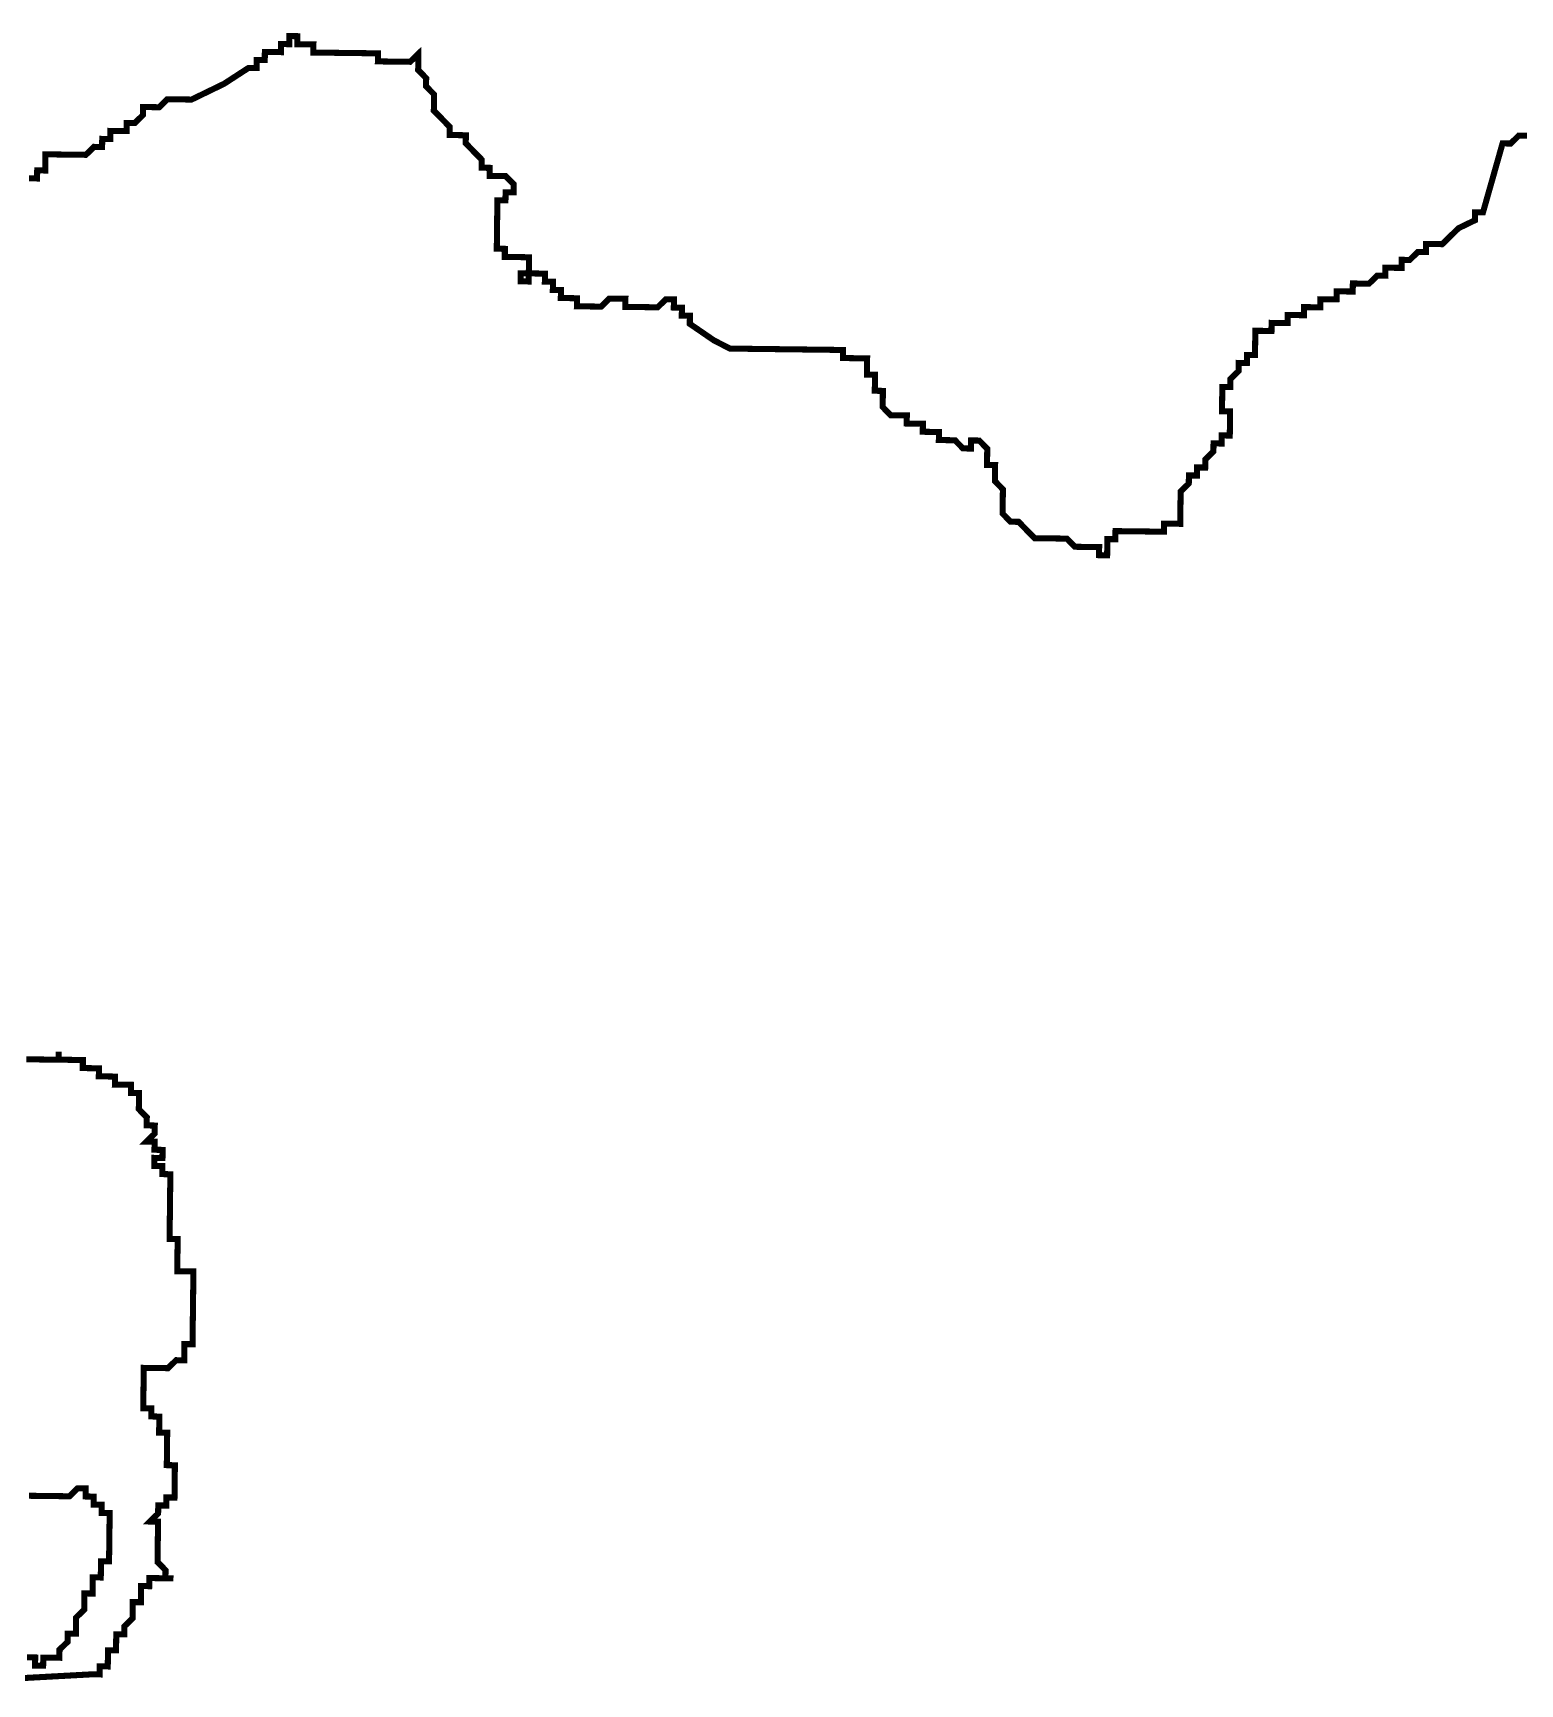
# Model space of a CAD drawing. Header units: metres. Extents: x 257673 to 289848, y 2129691 to 2228029.
# Drawn here: x 263254 to 263986, y 2165241 to 2166054 of the extents above; entities that cross this region are included whole.
import ezdxf

# ---------------------------------------------------------------- set-up
doc = ezdxf.new("R2010")
doc.units = ezdxf.units.M
doc.header["$MEASUREMENT"] = 0
doc.layers.add('HAZARDS LINE', color=1, linetype='Continuous')

msp = doc.modelspace()

# ---------------------------------------------------------------- linework, layer by layer
at = {"layer": 'HAZARDS LINE', "lineweight": 18}
for points in [[(263252.46, 2165982.09, 2.98, 2.98, 0), (263256.44, 2165982.04, 2.98, 2.98, 0), (263256.49, 2165986.01, 2.98, 2.98, 0), (263260.46, 2165985.97, 2.98, 2.98, 0), (263260.56, 2165993.92, 2.98, 2.98, 0), (263280.44, 2165993.68, 2.98, 2.98, 0), (263284.47, 2165997.6, 2.98, 2.98, 0), (263288.44, 2165997.56, 2.98, 2.98, 0), (263288.49, 2166001.53, 2.98, 2.98, 0), (263292.47, 2166001.48, 2.98, 2.98, 0), (263292.52, 2166005.46, 2.98, 2.98, 0), (263300.47, 2166005.36, 2.98, 2.98, 0), (263300.52, 2166009.34, 2.98, 2.98, 0), (263304.49, 2166009.29, 2.98, 2.98, 0), (263308.52, 2166013.22, 2.98, 2.98, 0), (263308.56, 2166017.2, 2.98, 2.98, 0), (263316.52, 2166017.1, 2.98, 2.98, 0), (263320.54, 2166021.03, 2.98, 2.98, 0), (263332.47, 2166020.88, 2.98, 2.98, 0), (263348.47, 2166028.64, 2.98, 2.98, 0), (263360.5, 2166036.45, 2.98, 2.98, 0), (263364.47, 2166036.4, 2.98, 2.98, 0), (263364.52, 2166040.37, 2.98, 2.98, 0), (263368.5, 2166040.33, 2.98, 2.98, 0), (263368.54, 2166044.3, 2.98, 2.98, 0), (263376.5, 2166044.21, 2.98, 2.98, 0), (263376.54, 2166048.18, 2.98, 2.98, 0), (263380.52, 2166048.13, 2.98, 2.98, 0), (263380.57, 2166052.11, 2.98, 2.98, 0), (263384.55, 2166052.06, 2.98, 2.98, 0), (263384.5, 2166048.08, 2.98, 2.98, 0), (263392.45, 2166047.99, 2.98, 2.98, 0), (263392.4, 2166044.01, 2.98, 2.98, 0), (263424.21, 2166043.62, 2.98, 2.98, 0), (263424.16, 2166039.65, 2.98, 2.98, 0), (263440.06, 2166039.45, 2.98, 2.98, 0), (263444.09, 2166043.38, 2.98, 2.98, 0), (263443.99, 2166035.43, 2.98, 2.98, 0), (263447.92, 2166031.4, 2.98, 2.98, 0), (263447.87, 2166027.42, 2.98, 2.98, 0), (263451.8, 2166023.4, 2.98, 2.98, 0), (263451.7, 2166015.45, 2.98, 2.98, 0), (263455.63, 2166011.42, 2.98, 2.98, 0), (263459.55, 2166007.4, 2.98, 2.98, 0), (263459.51, 2166003.42, 2.98, 2.98, 0), (263467.46, 2166003.32, 2.98, 2.98, 0), (263467.41, 2165999.35, 2.98, 2.98, 0), (263471.34, 2165995.32, 2.98, 2.98, 0), (263475.26, 2165991.29, 2.98, 2.98, 0), (263475.21, 2165987.32, 2.98, 2.98, 0), (263479.19, 2165987.27, 2.98, 2.98, 0), (263479.14, 2165983.29, 2.98, 2.98, 0), (263487.09, 2165983.2, 2.98, 2.98, 0), (263491.02, 2165979.17, 2.98, 2.98, 0), (263490.97, 2165975.19, 2.98, 2.98, 0), (263487, 2165975.24, 2.98, 2.98, 0), (263486.95, 2165971.27, 2.98, 2.98, 0), (263482.97, 2165971.31, 2.98, 2.98, 0), (263482.68, 2165947.46, 2.98, 2.98, 0), (263486.66, 2165947.41, 2.98, 2.98, 0), (263486.61, 2165943.43, 2.98, 2.98, 0), (263498.54, 2165943.28, 2.98, 2.98, 0), (263498.44, 2165935.33, 2.98, 2.98, 0), (263494.46, 2165935.38, 2.98, 2.98, 0), (263494.41, 2165931.4, 2.98, 2.98, 0), (263498.39, 2165931.35, 2.98, 2.98, 0), (263498.44, 2165935.33, 2.98, 2.98, 0), (263506.39, 2165935.23, 2.98, 2.98, 0), (263506.34, 2165931.26, 2.98, 2.98, 0), (263510.32, 2165931.21, 2.98, 2.98, 0), (263510.27, 2165927.23, 2.98, 2.98, 0), (263514.25, 2165927.18, 2.98, 2.98, 0), (263514.2, 2165923.21, 2.98, 2.98, 0), (263522.15, 2165923.11, 2.98, 2.98, 0), (263522.1, 2165919.13, 2.98, 2.98, 0), (263534.03, 2165918.99, 2.98, 2.98, 0), (263538.05, 2165922.92, 2.98, 2.98, 0), (263546, 2165922.82, 2.98, 2.98, 0), (263545.96, 2165918.84, 2.98, 2.98, 0), (263561.86, 2165918.65, 2.98, 2.98, 0), (263565.88, 2165922.58, 2.98, 2.98, 0), (263569.86, 2165922.53, 2.98, 2.98, 0), (263569.81, 2165918.55, 2.98, 2.98, 0), (263573.79, 2165918.5, 2.98, 2.98, 0), (263573.74, 2165914.52, 2.98, 2.98, 0), (263577.72, 2165914.48, 2.98, 2.98, 0), (263577.67, 2165910.5, 2.98, 2.98, 0), (263589.5, 2165902.4, 2.98, 2.98, 0), (263597.4, 2165898.33, 2.98, 2.98, 0), (263653.06, 2165897.65, 2.98, 2.98, 0), (263653.02, 2165893.67, 2.98, 2.98, 0), (263664.94, 2165893.52, 2.98, 2.98, 0), (263664.85, 2165885.57, 2.98, 2.98, 0), (263668.82, 2165885.52, 2.98, 2.98, 0), (263668.72, 2165877.57, 2.98, 2.98, 0), (263672.7, 2165877.52, 2.98, 2.98, 0), (263672.6, 2165869.57, 2.98, 2.98, 0), (263676.53, 2165865.54, 2.98, 2.98, 0), (263684.48, 2165865.44, 2.98, 2.98, 0), (263684.43, 2165861.47, 2.98, 2.98, 0), (263692.39, 2165861.37, 2.98, 2.98, 0), (263692.34, 2165857.39, 2.98, 2.98, 0), (263700.29, 2165857.3, 2.98, 2.98, 0), (263700.24, 2165853.32, 2.98, 2.98, 0), (263708.19, 2165853.22, 2.98, 2.98, 0), (263712.12, 2165849.2, 2.98, 2.98, 0), (263716.1, 2165849.15, 2.98, 2.98, 0), (263716.14, 2165853.13, 2.98, 2.98, 0), (263720.12, 2165853.08, 2.98, 2.98, 0), (263724.05, 2165849.05, 2.98, 2.98, 0), (263723.95, 2165841.1, 2.98, 2.98, 0), (263727.93, 2165841.05, 2.98, 2.98, 0), (263727.83, 2165833.1, 2.98, 2.98, 0), (263731.76, 2165829.07, 2.98, 2.98, 0), (263731.61, 2165817.14, 2.98, 2.98, 0), (263735.54, 2165813.12, 2.98, 2.98, 0), (263739.51, 2165813.07, 2.98, 2.98, 0), (263743.44, 2165809.04, 2.98, 2.98, 0), (263747.37, 2165805.02, 2.98, 2.98, 0), (263763.27, 2165804.82, 2.98, 2.98, 0), (263767.2, 2165800.8, 2.98, 2.98, 0), (263779.13, 2165800.65, 2.98, 2.98, 0), (263779.08, 2165796.68, 2.98, 2.98, 0), (263783.06, 2165796.63, 2.98, 2.98, 0), (263783.15, 2165804.58, 2.98, 2.98, 0), (263787.13, 2165804.53, 2.98, 2.98, 0), (263787.18, 2165808.51, 2.98, 2.98, 0), (263811.03, 2165808.22, 2.98, 2.98, 0), (263811.08, 2165812.19, 2.98, 2.98, 0), (263819.03, 2165812.1, 2.98, 2.98, 0), (263819.23, 2165828, 2.98, 2.98, 0), (263823.25, 2165831.93, 2.98, 2.98, 0), (263823.3, 2165835.91, 2.98, 2.98, 0), (263827.28, 2165835.86, 2.98, 2.98, 0), (263827.33, 2165839.84, 2.98, 2.98, 0), (263831.3, 2165839.79, 2.98, 2.98, 0), (263831.35, 2165843.76, 2.98, 2.98, 0), (263835.37, 2165847.69, 2.98, 2.98, 0), (263835.42, 2165851.67, 2.98, 2.98, 0), (263839.4, 2165851.62, 2.98, 2.98, 0), (263839.45, 2165855.6, 2.98, 2.98, 0), (263843.42, 2165855.55, 2.98, 2.98, 0), (263843.57, 2165867.48, 2.98, 2.98, 0), (263839.59, 2165867.53, 2.98, 2.98, 0), (263839.74, 2165879.46, 2.98, 2.98, 0), (263843.72, 2165879.41, 2.98, 2.98, 0), (263843.76, 2165883.38, 2.98, 2.98, 0), (263847.79, 2165887.31, 2.98, 2.98, 0), (263847.84, 2165891.29, 2.98, 2.98, 0), (263851.81, 2165891.24, 2.98, 2.98, 0), (263851.86, 2165895.22, 2.98, 2.98, 0), (263855.84, 2165895.17, 2.98, 2.98, 0), (263855.98, 2165907.1, 2.98, 2.98, 0), (263863.94, 2165907, 2.98, 2.98, 0), (263863.98, 2165910.98, 2.98, 2.98, 0), (263871.94, 2165910.88, 2.98, 2.98, 0), (263871.98, 2165914.86, 2.98, 2.98, 0), (263879.94, 2165914.76, 2.98, 2.98, 0), (263879.99, 2165918.74, 2.98, 2.98, 0), (263887.94, 2165918.64, 2.98, 2.98, 0), (263887.99, 2165922.62, 2.98, 2.98, 0), (263895.94, 2165922.52, 2.98, 2.98, 0), (263895.99, 2165926.49, 2.98, 2.98, 0), (263903.94, 2165926.4, 2.98, 2.98, 0), (263903.99, 2165930.37, 2.98, 2.98, 0), (263911.94, 2165930.28, 2.98, 2.98, 0), (263915.96, 2165934.2, 2.98, 2.98, 0), (263919.94, 2165934.16, 2.98, 2.98, 0), (263919.99, 2165938.13, 2.98, 2.98, 0), (263927.94, 2165938.04, 2.98, 2.98, 0), (263927.99, 2165942.01, 2.98, 2.98, 0), (263931.96, 2165941.96, 2.98, 2.98, 0), (263935.99, 2165945.89, 2.98, 2.98, 0), (263939.96, 2165945.84, 2.98, 2.98, 0), (263940.01, 2165949.82, 2.98, 2.98, 0), (263947.97, 2165949.72, 2.98, 2.98, 0), (263956.01, 2165957.58, 2.98, 2.98, 0), (263964.02, 2165961.46, 2.98, 2.98, 0), (263964.06, 2165965.43, 2.98, 2.98, 0), (263968.04, 2165965.39, 2.98, 2.98, 0), (263977.66, 2165999.29, 2.98, 2.98, 0), (263981.65, 2165999.24, 2.98, 2.98, 0), (263985.69, 2166003.17, 2.98, 2.98, 0), (263989.68, 2166003.12, 2.98, 2.98, 0)], [(263223.54, 2165242.68, 2.98, 2.98, 0), (263283.23, 2165245.93, 2.98, 2.98, 0), (263287.21, 2165245.88, 2.98, 2.98, 0), (263287.26, 2165249.86, 2.98, 2.98, 0), (263291.23, 2165249.81, 2.98, 2.98, 0), (263291.28, 2165253.79, 2.98, 2.98, 0), (263291.33, 2165257.76, 2.98, 2.98, 0), (263295.31, 2165257.71, 2.98, 2.98, 0), (263295.35, 2165261.69, 2.98, 2.98, 0), (263295.4, 2165265.67, 2.98, 2.98, 0), (263299.38, 2165265.62, 2.98, 2.98, 0), (263299.43, 2165269.6, 2.98, 2.98, 0), (263303.45, 2165273.52, 2.98, 2.98, 0), (263303.5, 2165277.5, 2.98, 2.98, 0), (263303.55, 2165281.48, 2.98, 2.98, 0), (263307.52, 2165281.43, 2.98, 2.98, 0), (263307.57, 2165285.41, 2.98, 2.98, 0), (263307.62, 2165289.38, 2.98, 2.98, 0), (263311.6, 2165289.33, 2.98, 2.98, 0), (263311.65, 2165293.31, 2.98, 2.98, 0), (263315.62, 2165293.26, 2.98, 2.98, 0), (263319.6, 2165293.21, 2.98, 2.98, 0), (263323.57, 2165293.16, 2.98, 2.98, 0), (263319.6, 2165293.21, 2.98, 2.98, 0), (263319.65, 2165297.19, 2.98, 2.98, 0), (263315.72, 2165301.21, 2.98, 2.98, 0), (263315.82, 2165309.17, 2.98, 2.98, 0), (263315.87, 2165313.14, 2.98, 2.98, 0), (263315.91, 2165317.12, 2.98, 2.98, 0), (263315.96, 2165321.1, 2.98, 2.98, 0), (263311.99, 2165321.15, 2.98, 2.98, 0), (263316.01, 2165325.07, 2.98, 2.98, 0), (263316.06, 2165329.05, 2.98, 2.98, 0), (263320.04, 2165329, 2.98, 2.98, 0), (263320.08, 2165332.98, 2.98, 2.98, 0), (263324.06, 2165332.93, 2.98, 2.98, 0), (263324.11, 2165336.91, 2.98, 2.98, 0), (263324.16, 2165340.88, 2.98, 2.98, 0), (263324.21, 2165344.86, 2.98, 2.98, 0), (263324.25, 2165348.84, 2.98, 2.98, 0), (263320.28, 2165348.88, 2.98, 2.98, 0), (263320.33, 2165352.86, 2.98, 2.98, 0), (263320.38, 2165356.84, 2.98, 2.98, 0), (263320.42, 2165360.81, 2.98, 2.98, 0), (263320.47, 2165364.79, 2.98, 2.98, 0), (263316.5, 2165364.84, 2.98, 2.98, 0), (263316.55, 2165368.82, 2.98, 2.98, 0), (263316.59, 2165372.79, 2.98, 2.98, 0), (263312.62, 2165372.84, 2.98, 2.98, 0), (263312.67, 2165376.82, 2.98, 2.98, 0), (263308.69, 2165376.87, 2.98, 2.98, 0), (263308.74, 2165380.84, 2.98, 2.98, 0), (263308.79, 2165384.82, 2.98, 2.98, 0), (263308.84, 2165388.8, 2.98, 2.98, 0), (263308.89, 2165392.77, 2.98, 2.98, 0), (263308.93, 2165396.75, 2.98, 2.98, 0), (263312.91, 2165396.7, 2.98, 2.98, 0), (263316.89, 2165396.65, 2.98, 2.98, 0), (263320.86, 2165396.6, 2.98, 2.98, 0), (263324.89, 2165400.53, 2.98, 2.98, 0), (263328.86, 2165400.48, 2.98, 2.98, 0), (263328.91, 2165404.46, 2.98, 2.98, 0), (263328.96, 2165408.44, 2.98, 2.98, 0), (263332.94, 2165408.39, 2.98, 2.98, 0), (263332.98, 2165412.36, 2.98, 2.98, 0), (263333.03, 2165416.34, 2.98, 2.98, 0), (263333.08, 2165420.32, 2.98, 2.98, 0), (263333.13, 2165424.29, 2.98, 2.98, 0), (263333.18, 2165428.27, 2.98, 2.98, 0), (263333.23, 2165432.25, 2.98, 2.98, 0), (263333.28, 2165436.22, 2.98, 2.98, 0), (263333.32, 2165440.2, 2.98, 2.98, 0), (263333.37, 2165444.18, 2.98, 2.98, 0), (263329.4, 2165444.23, 2.98, 2.98, 0), (263325.42, 2165444.27, 2.98, 2.98, 0), (263325.47, 2165448.25, 2.98, 2.98, 0), (263325.52, 2165452.23, 2.98, 2.98, 0), (263325.57, 2165456.2, 2.98, 2.98, 0), (263325.62, 2165460.18, 2.98, 2.98, 0), (263321.64, 2165460.23, 2.98, 2.98, 0), (263321.69, 2165464.21, 2.98, 2.98, 0), (263321.74, 2165468.18, 2.98, 2.98, 0), (263321.79, 2165472.16, 2.98, 2.98, 0), (263321.83, 2165476.14, 2.98, 2.98, 0), (263321.88, 2165480.11, 2.98, 2.98, 0), (263321.93, 2165484.09, 2.98, 2.98, 0), (263321.98, 2165488.07, 2.98, 2.98, 0), (263322.03, 2165492.04, 2.98, 2.98, 0), (263318.05, 2165492.09, 2.98, 2.98, 0), (263318.1, 2165496.07, 2.98, 2.98, 0), (263314.13, 2165496.12, 2.98, 2.98, 0), (263314.17, 2165500.09, 2.98, 2.98, 0), (263318.15, 2165500.04, 2.98, 2.98, 0), (263318.2, 2165504.02, 2.98, 2.98, 0), (263314.22, 2165504.07, 2.98, 2.98, 0), (263314.27, 2165508.05, 2.98, 2.98, 0), (263310.3, 2165508.09, 2.98, 2.98, 0), (263314.32, 2165512.02, 2.98, 2.98, 0), (263314.37, 2165516, 2.98, 2.98, 0), (263310.39, 2165516.05, 2.98, 2.98, 0), (263310.44, 2165520.02, 2.98, 2.98, 0), (263306.51, 2165524.05, 2.98, 2.98, 0), (263306.56, 2165528.03, 2.98, 2.98, 0), (263306.61, 2165532, 2.98, 2.98, 0), (263302.63, 2165532.05, 2.98, 2.98, 0), (263302.68, 2165536.03, 2.98, 2.98, 0), (263298.71, 2165536.08, 2.98, 2.98, 0), (263294.73, 2165536.13, 2.98, 2.98, 0), (263294.78, 2165540.1, 2.98, 2.98, 0), (263290.8, 2165540.15, 2.98, 2.98, 0), (263286.83, 2165540.2, 2.98, 2.98, 0), (263286.88, 2165544.18, 2.98, 2.98, 0), (263282.9, 2165544.22, 2.98, 2.98, 0), (263278.93, 2165544.27, 2.98, 2.98, 0), (263278.97, 2165548.25, 2.98, 2.98, 0), (263275, 2165548.3, 2.98, 2.98, 0), (263271.02, 2165548.35, 2.98, 2.98, 0), (263267.05, 2165548.39, 2.98, 2.98, 0), (263267.09, 2165552.37, 2.98, 2.98, 0), (263267.05, 2165548.39, 2.98, 2.98, 0), (263263.07, 2165548.44, 2.98, 2.98, 0), (263259.09, 2165548.49, 2.98, 2.98, 0), (263255.12, 2165548.54, 2.98, 2.98, 0), (263251.14, 2165548.59, 2.98, 2.98, 0)], [(263252.49, 2165333.8, 2.98, 2.98, 0), (263256.47, 2165333.76, 2.98, 2.98, 0), (263260.45, 2165333.71, 2.98, 2.98, 0), (263264.42, 2165333.66, 2.98, 2.98, 0), (263268.4, 2165333.61, 2.98, 2.98, 0), (263272.37, 2165333.56, 2.98, 2.98, 0), (263276.4, 2165337.49, 2.98, 2.98, 0), (263280.37, 2165337.44, 2.98, 2.98, 0), (263280.32, 2165333.46, 2.98, 2.98, 0), (263284.3, 2165333.42, 2.98, 2.98, 0), (263284.25, 2165329.44, 2.98, 2.98, 0), (263288.23, 2165329.39, 2.98, 2.98, 0), (263288.18, 2165325.41, 2.98, 2.98, 0), (263292.16, 2165325.37, 2.98, 2.98, 0), (263292.11, 2165321.39, 2.98, 2.98, 0), (263292.06, 2165317.41, 2.98, 2.98, 0), (263292.01, 2165313.44, 2.98, 2.98, 0), (263291.96, 2165309.46, 2.98, 2.98, 0), (263291.91, 2165305.48, 2.98, 2.98, 0), (263291.86, 2165301.51, 2.98, 2.98, 0), (263287.89, 2165301.55, 2.98, 2.98, 0), (263287.84, 2165297.58, 2.98, 2.98, 0), (263287.79, 2165293.6, 2.98, 2.98, 0), (263283.81, 2165293.65, 2.98, 2.98, 0), (263283.77, 2165289.67, 2.98, 2.98, 0), (263283.72, 2165285.7, 2.98, 2.98, 0), (263279.74, 2165285.75, 2.98, 2.98, 0), (263279.69, 2165281.77, 2.98, 2.98, 0), (263279.64, 2165277.79, 2.98, 2.98, 0), (263275.62, 2165273.86, 2.98, 2.98, 0), (263275.57, 2165269.89, 2.98, 2.98, 0), (263275.52, 2165265.91, 2.98, 2.98, 0), (263271.55, 2165265.96, 2.98, 2.98, 0), (263271.5, 2165261.98, 2.98, 2.98, 0), (263267.47, 2165258.06, 2.98, 2.98, 0), (263267.42, 2165254.08, 2.98, 2.98, 0), (263263.45, 2165254.13, 2.98, 2.98, 0), (263259.47, 2165254.18, 2.98, 2.98, 0), (263259.42, 2165250.2, 2.98, 2.98, 0), (263255.45, 2165250.25, 2.98, 2.98, 0), (263255.5, 2165254.22, 2.98, 2.98, 0), (263251.52, 2165254.27, 2.98, 2.98, 0)]]:
    msp.add_lwpolyline(points, format="xyseb", dxfattribs=at)

doc.saveas('drawing.dxf')
